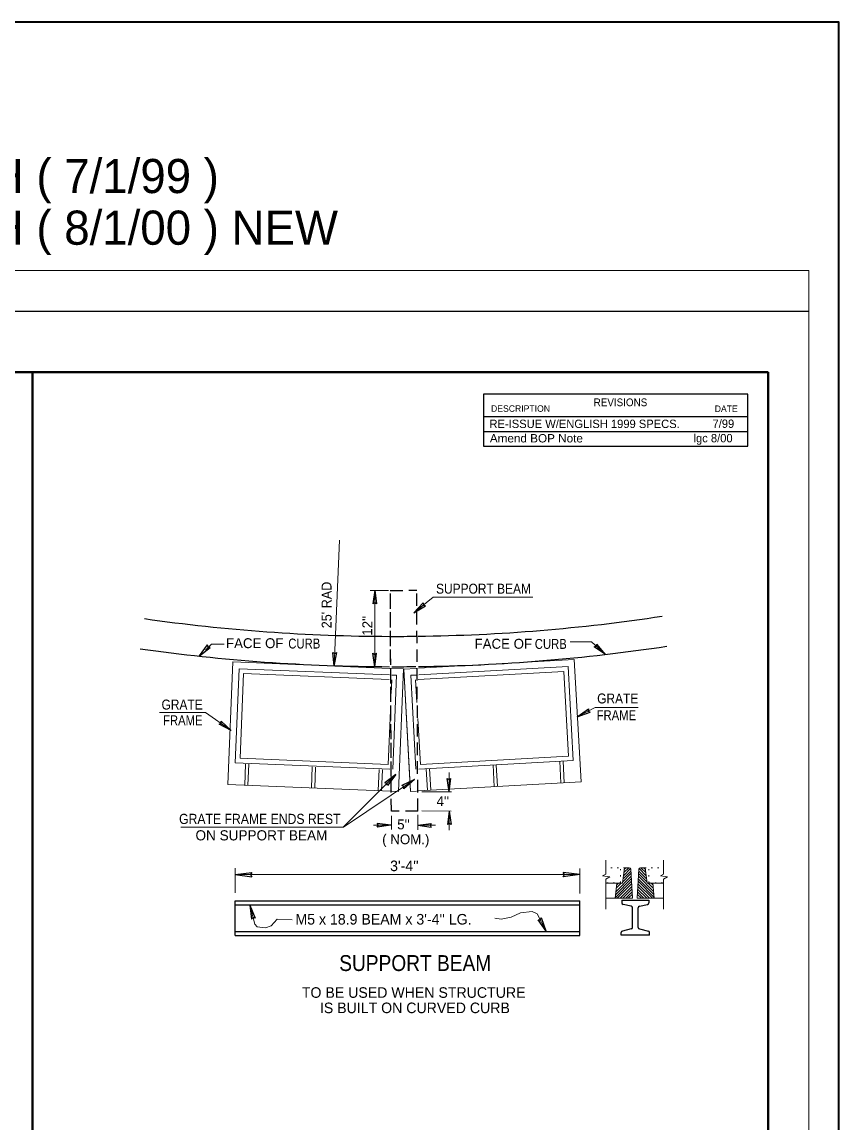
# Model space of a CAD drawing. Extents: x -330 to 37, y -28 to 237.
# Drawn here: x -63.9 to 36.8, y 101.5 to 237 of the extents above; entities that cross this region are included whole.
import ezdxf

# ---------------------------------------------------------------- set-up
doc = ezdxf.new("R2010")
doc.units = 0
doc.header["$LTSCALE"] = 0.51
doc.linetypes.add('DOTTED', pattern=[1.5, 0.3, -1.2])
doc.linetypes.add('MEDIUM_DASHED', pattern=[4.5, 3, -1.5])
doc.layers.add('1', color=7, linetype='Continuous', lineweight=25)
doc.layers.add('25', color=7, linetype='Continuous', lineweight=25)

msp = doc.modelspace()

# ---------------------------------------------------------------- linework, layer by layer
at = {"layer": '1', "lineweight": 13}
for p, q in [((-326.958, 206.4381), (33.0294, 206.4381)), ((33.0294, -23.5537), (33.0294, 206.4381)), ((-25.3994, 157.7651), (-24.7616, 173.2604)), ((-25.3994, 157.7651), (-24.7616, 173.2604)), ((-20.9804, 167.0813), (-18.7297, 167.0813)), ((-20.9804, 167.0813), (-18.7297, 167.0813)), ((-20.4195, 157.6667), (-20.4139, 167.0851)), ((-20.4195, 157.6667), (-20.4139, 167.0851)), ((-15.0122, 157.497), (4.1612, 158.5653)), ((-15.0122, 157.497), (4.1612, 158.5653)), ((4.1612, 158.5653), (5.0004, 143.5067)), ((4.1612, 158.5653), (5.0004, 143.5067)), ((-38.5107, 143.2098), (-37.8903, 158.2792)), ((-38.5107, 143.2098), (-37.8903, 158.2792)), ((-37.8903, 158.2792), (-18.5646, 157.4837)), ((-37.8903, 158.2792), (-18.5646, 157.4837)), ((-37.5857, 145.8639), (-37.1092, 157.4307)), ((-37.5857, 145.8639), (-37.1092, 157.4307)), ((-37.1092, 157.4307), (-18.5918, 156.6677)), ((-37.1092, 157.4307), (-18.5918, 156.6677)), ((-18.3759, 157.476), (-16.8749, 157.4142)), ((-18.3759, 157.476), (-16.8749, 157.4142)), ((-16.8749, 157.4142), (-17.4947, 142.3451)), ((-16.8749, 157.4142), (-17.4947, 142.3451)), ((-16.8396, 157.3953), (-15.3149, 157.4802)), ((-16.8396, 157.3953), (-15.3149, 157.4802)), ((-16.001, 142.3366), (-16.8396, 157.3953)), ((-16.0758, 143.6803), (-16.8396, 157.3953)), ((-14.9852, 156.6809), (3.3918, 157.7047)), ((-14.9852, 156.6809), (3.3918, 157.7047)), ((-18.317, 156.0857), (-18.3863, 154.3993)), ((-18.317, 156.0857), (-18.3863, 154.3993)), ((-18.3202, 156.6566), (-17.7231, 156.632)), ((-18.3202, 156.6566), (-17.7231, 156.632)), ((-17.7231, 156.632), (-18.1997, 145.0652)), ((-17.7231, 156.632), (-18.1997, 145.0652)), ((-15.9802, 156.6254), (-15.3135, 156.6627)), ((-15.9802, 156.6254), (-15.3135, 156.6627)), ((-15.3362, 145.0674), (-15.9802, 156.6254)), ((-15.3362, 145.0674), (-15.9802, 156.6254)), ((-15.2218, 153.2733), (-15.3785, 156.0879)), ((-15.2218, 153.2733), (-15.3785, 156.0879)), ((-18.4721, 152.3163), (-18.7461, 145.6598)), ((-18.4721, 152.3163), (-18.7461, 145.6598)), ((-14.7981, 145.6693), (-15.1117, 151.2991)), ((-14.7981, 145.6693), (-15.1117, 151.2991)), ((-18.7461, 145.6598), (-36.9914, 146.411)), ((-18.7461, 145.6598), (-36.9914, 146.411)), ((3.4345, 146.685), (-14.7981, 145.6693)), ((3.4345, 146.685), (-14.7981, 145.6693)), ((-18.5642, 145.0803), (-37.5857, 145.8639)), ((-18.5642, 145.0803), (-37.5857, 145.8639)), ((-36.4337, 143.1238), (-36.328, 145.6959)), ((-36.4337, 143.1238), (-36.328, 145.6959)), ((-36.0271, 143.1068), (-35.9212, 145.6788)), ((-36.0271, 143.1068), (-35.9212, 145.6788)), ((-28.2077, 142.7846), (-28.1017, 145.3566)), ((-28.2077, 142.7846), (-28.1017, 145.3566)), ((-27.8009, 142.7676), (-27.6952, 145.3396)), ((-27.8009, 142.7676), (-27.6952, 145.3396)), ((-19.9815, 142.4453), (-19.8757, 145.0175)), ((-19.9815, 142.4453), (-19.8757, 145.0175)), ((-19.5748, 142.4282), (-19.4689, 145.0004)), ((-19.5748, 142.4282), (-19.4689, 145.0004)), ((-13.9252, 142.4516), (-14.0744, 145.1378)), ((-13.9252, 142.4516), (-14.0744, 145.1378)), ((-13.5185, 142.4735), (-13.6677, 145.1596)), ((-13.5185, 142.4735), (-13.6677, 145.1596)), ((-5.7041, 142.9071), (-5.8533, 145.5932)), ((-5.7041, 142.9071), (-5.8533, 145.5932)), ((-5.2973, 142.9288), (-5.4467, 145.6152)), ((-5.2973, 142.9288), (-5.4467, 145.6152)), ((2.517, 143.3625), (2.3678, 146.0486)), ((2.517, 143.3625), (2.3678, 146.0486)), ((2.9237, 143.3843), (2.7745, 146.0705)), ((2.9237, 143.3843), (2.7745, 146.0705)), ((-24.279, 137.9572), (-15.5322, 143.8057)), ((-17.8059, 144.4377), (-24.256, 137.9802)), ((-11.266, 142.2738), (-11.2626, 144.6482)), ((-11.266, 142.2738), (-11.2626, 144.6482)), ((-18.4841, 142.3858), (-38.5107, 143.2098)), ((-18.4841, 142.3858), (-38.5107, 143.2098)), ((-17.4947, 142.3451), (-18.2933, 142.378)), ((-17.4947, 142.3451), (-18.2933, 142.378)), ((-16.001, 142.3366), (-16.0508, 143.2304)), ((-15.258, 142.378), (-16.001, 142.3366)), ((-15.258, 142.378), (-16.001, 142.3366)), ((5.0004, 143.5067), (-15.0083, 142.3918)), ((5.0004, 143.5067), (-15.0083, 142.3918)), ((-14.6308, 142.2707), (-10.9687, 142.274)), ((-14.6308, 142.2707), (-10.9687, 142.274)), ((-14.6036, 139.9344), (-11.016, 139.9293)), ((-14.6036, 139.9344), (-11.016, 139.9293)), ((-11.2346, 137.5525), (-11.2312, 139.9297)), ((-11.2346, 137.5525), (-11.2312, 139.9297)), ((-18.3657, 139.3347), (-18.3657, 137.6598)), ((-18.3657, 139.3347), (-18.3657, 137.6598)), ((-15.1091, 139.4714), (-15.1091, 137.6285)), ((-15.1091, 139.4714), (-15.1091, 137.6285)), ((-44.3052, 137.9572), (-24.279, 137.9572)), ((-18.4325, 138.1792), (-20.556, 138.1792)), ((-18.4325, 138.1792), (-20.556, 138.1792)), ((-15.1146, 138.1792), (-12.9287, 138.1792)), ((-15.1146, 138.1792), (-12.9287, 138.1792)), ((-37.5987, 129.8737), (-37.5987, 132.8998)), ((-37.5987, 129.8737), (-37.5987, 132.8998)), ((4.8451, 129.7744), (4.8451, 132.8496)), ((4.8451, 129.7744), (4.8451, 132.8496)), ((8.0415, 132.1555), (8.0415, 133.8659)), ((11.0832, 132.8388), (10.2139, 131.9693)), ((10.8631, 132.9544), (10.2699, 132.3612)), ((10.5272, 132.9544), (10.326, 132.7533)), ((11.1002, 132.7769), (11.3383, 129.1901)), ((12.1184, 132.7769), (11.8803, 129.1901)), ((12.1354, 132.8388), (13.0047, 131.9693)), ((12.3556, 132.9544), (12.9488, 132.3612)), ((12.6915, 132.9544), (12.8927, 132.7533)), ((15.1587, 132.1555), (15.1587, 133.8659)), ((-37.5987, 132.102), (4.8451, 132.102)), ((8.0415, 127.8522), (8.0415, 131.5486)), ((11.179, 131.5909), (9.2561, 129.6679)), ((11.1581, 131.9059), (9.2933, 130.041)), ((11.1372, 132.2209), (10.1017, 131.1854)), ((11.1162, 132.5359), (10.1578, 131.5774)), ((12.0397, 131.5909), (13.9626, 129.6679)), ((12.0606, 131.9059), (13.9254, 130.041)), ((12.0814, 132.2209), (13.1169, 131.1854)), ((12.1024, 132.5359), (13.0608, 131.5774)), ((15.1587, 127.8522), (15.1587, 131.5486)), ((9.2084, 129.1901), (9.3918, 131.0307)), ((11.1999, 131.2759), (9.2189, 129.2949)), ((9.9471, 131.0307), (9.3304, 130.4141)), ((9.6113, 131.0307), (9.3676, 130.7871)), ((11.2207, 130.9609), (9.4499, 129.1901)), ((11.2417, 130.646), (9.7858, 129.1901)), ((11.2626, 130.331), (10.1217, 129.1901)), ((11.9561, 130.331), (13.097, 129.1901)), ((11.977, 130.646), (13.4328, 129.1901)), ((11.9979, 130.9609), (13.7687, 129.1901)), ((12.0187, 131.2759), (13.9997, 129.2949)), ((13.2716, 131.0307), (13.8882, 130.4141)), ((13.6074, 131.0307), (13.8511, 130.7871)), ((14.0102, 129.1901), (13.8269, 131.0307)), ((11.3383, 129.1901), (8.0416, 129.1901)), ((11.2365, 129.9458), (10.5543, 129.2637)), ((11.3044, 129.7011), (10.7934, 129.1901)), ((11.8803, 129.1901), (15.1587, 129.1901)), ((11.9142, 129.7011), (12.4253, 129.1901)), ((11.9822, 129.9458), (12.6643, 129.2637))]:
    msp.add_line(p, q, dxfattribs=at)
at = {"layer": '1', "lineweight": 40}
for p, q in [((-296.9591, 193.9388), (28.0293, 193.9388)), ((-62.5634, -11.0541), (-62.5634, 193.9388)), ((28.0293, -11.0541), (28.0293, 193.9388))]:
    msp.add_line(p, q, dxfattribs=at)
at = {"layer": '1'}
for p, q in [((-20.4147, 167.0847), (-20.6446, 165.4189)), ((-20.4147, 167.0847), (-20.6446, 165.4189)), ((-20.4147, 167.0847), (-20.1867, 165.4186)), ((-20.4147, 167.0847), (-20.1867, 165.4186)), ((-15.5881, 164.3047), (-14.444, 165.5373)), ((-15.5881, 164.3047), (-14.444, 165.5373)), ((-15.5881, 164.3047), (-14.1539, 165.1831)), ((-15.5881, 164.3047), (-14.1539, 165.1831)), ((-42.0097, 159.0198), (-40.9939, 160.3601)), ((-42.0097, 159.0198), (-40.9939, 160.3601)), ((-42.0097, 159.0198), (-40.6701, 160.0364)), ((-42.0097, 159.0198), (-40.6701, 160.0364)), ((8.0089, 159.1902), (6.6177, 160.135)), ((8.0089, 159.1902), (6.6177, 160.135)), ((8.0089, 159.1902), (6.9241, 160.4752)), ((8.0089, 159.1902), (6.9241, 160.4752)), ((-25.3986, 157.7654), (-25.5587, 159.4394)), ((-25.3986, 157.7654), (-25.5587, 159.4394)), ((-25.3986, 157.7654), (-25.1013, 159.4206)), ((-25.3986, 157.7654), (-25.1013, 159.4206)), ((-20.4187, 157.667), (-20.6467, 159.3332)), ((-20.4187, 157.667), (-20.6467, 159.3332)), ((-20.4187, 157.667), (-20.1888, 159.3329)), ((-20.4187, 157.667), (-20.1888, 159.3329)), ((4.5276, 151.4984), (5.8907, 152.4833)), ((4.5276, 151.4984), (5.8907, 152.4833)), ((4.5276, 151.4984), (6.1057, 152.0792)), ((4.5276, 151.4984), (6.1057, 152.0792)), ((-38.0796, 149.8261), (-39.5726, 150.6003)), ((-38.0796, 149.8261), (-39.5726, 150.6003)), ((-38.0796, 149.8261), (-39.3083, 150.9743)), ((-38.0796, 149.8261), (-39.3083, 150.9743)), ((-17.8059, 144.4377), (-19.175, 143.3982)), ((-17.8059, 144.4377), (-19.175, 143.3982)), ((-17.8059, 144.4377), (-18.8438, 143.0675)), ((-17.8059, 144.4377), (-18.8438, 143.0675)), ((-15.5322, 143.8057), (-17.078, 143.0537)), ((-15.5322, 143.8057), (-16.8178, 142.6646)), ((-11.2652, 142.2741), (-11.4917, 143.9405)), ((-11.2652, 142.2741), (-11.4917, 143.9405)), ((-11.2652, 142.2741), (-11.0338, 143.9398)), ((-11.2652, 142.2741), (-11.0338, 143.9398)), ((-11.2321, 139.9293), (-11.4633, 138.2637)), ((-11.2321, 139.9293), (-11.4633, 138.2637)), ((-11.2321, 139.9293), (-11.0055, 138.263)), ((-11.2321, 139.9293), (-11.0055, 138.263)), ((-18.4328, 138.18), (-20.0988, 138.4089)), ((-18.4328, 138.18), (-20.0988, 138.4089)), ((-15.1143, 138.1784), (-13.4482, 138.4073)), ((-15.1143, 138.1784), (-13.4482, 138.4073)), ((-18.4328, 138.18), (-20.0988, 137.9511)), ((-18.4328, 138.18), (-20.0988, 137.9511)), ((-15.1143, 138.1784), (-13.4482, 137.9495)), ((-15.1143, 138.1784), (-13.4482, 137.9495)), ((-37.5987, 132.102), (-35.5552, 132.3828)), ((-37.5987, 132.102), (-35.5552, 131.8212)), ((4.8451, 132.102), (2.8015, 132.3828)), ((4.8451, 132.102), (2.8015, 131.8212)), ((-37.5987, 128.8593), (4.8451, 128.8593)), ((-37.5987, 124.625), (-37.5987, 128.8593)), ((-37.5987, 128.8593), (4.8451, 128.8593)), ((-37.5987, 124.625), (-37.5987, 128.8593)), ((4.8451, 124.625), (4.8451, 128.8593)), ((4.8451, 124.625), (4.8451, 128.8593)), ((10.0157, 128.9524), (10.0157, 128.6351)), ((-37.5987, 128.4004), (4.8451, 128.4004)), ((-37.5987, 128.4004), (4.8451, 128.4004)), ((-35.7819, 128.3429), (-35.1418, 126.7475)), ((-35.7819, 128.3429), (-35.5958, 126.634)), ((10.0157, 128.6163), (10.0157, 128.6351)), ((11.1719, 128.2001), (10.1656, 128.4287)), ((11.3249, 125.5983), (11.3249, 128.0059)), ((12.0302, 125.5984), (12.0302, 128.0059)), ((12.1769, 128.2001), (13.1833, 128.4287)), ((13.3332, 128.6163), (13.3332, 128.6351)), ((0.7037, 125.1553), (-0.3058, 126.5467)), ((0.7037, 125.1553), (0.1068, 126.7674)), ((-37.5987, 125.0839), (4.8451, 125.0839)), ((-37.5987, 125.0839), (4.8451, 125.0839)), ((9.9262, 124.6582), (9.9262, 124.9737)), ((13.429, 124.6582), (9.9262, 124.6582)), ((11.1752, 125.4107), (10.076, 125.1612)), ((12.18, 125.4109), (13.2791, 125.1612)), ((13.429, 124.6582), (13.429, 124.9736)), ((-37.5987, 124.625), (4.8451, 124.625)), ((-37.5987, 124.625), (4.8451, 124.625))]:
    msp.add_line(p, q, dxfattribs=at)
at = {"layer": '1', "linetype": 'MEDIUM_DASHED'}
for p, q in [((-18.4969, 167.0768), (-15.2362, 167.0913)), ((-18.4969, 167.0768), (-15.2362, 167.0913)), ((-18.3717, 139.9099), (-18.4969, 167.0768)), ((-18.3912, 144.1638), (-18.4969, 167.0768)), ((-15.111, 139.9249), (-15.2362, 167.0913)), ((-15.111, 139.9249), (-15.2362, 167.0913)), ((-18.3717, 139.9099), (-18.3883, 143.5254)), ((-15.111, 139.9249), (-18.3717, 139.9099)), ((-15.111, 139.9249), (-18.3717, 139.9099))]:
    msp.add_line(p, q, dxfattribs=at)
at = {"layer": '1', "linetype": 'DOTTED', "lineweight": 13}
for p, q in [((10.3547, 132.9544), (8.0416, 132.9544)), ((9.8622, 131.0992), (9.8622, 132.9544)), ((12.8639, 132.9544), (15.1586, 132.9544)), ((13.3379, 131.0992), (13.3379, 132.9544)), ((9.8622, 131.0992), (8.0416, 131.0992)), ((13.3379, 131.0992), (15.1586, 131.0992))]:
    msp.add_line(p, q, dxfattribs=at)
at = {"layer": '1', "lineweight": 35}
msp.add_lwpolyline([(-329.8272, -27.9305), (36.7526, -27.9305), (36.7526, 237.0166), (-329.8272, 237.0166)], close=True, dxfattribs=at)
at = {"layer": '1'}
for points in [[(-311.9585, -18.5536), (-311.9585, 201.4384), (33.0294, 201.4384)], [(-20.1867, 165.4186), (-20.418, 165.5477), (-20.6446, 165.4189)], [(-20.1867, 165.4186), (-20.418, 165.5477), (-20.6446, 165.4189)], [(-14.444, 165.5373), (-14.3972, 165.2767), (-14.1539, 165.1831)], [(-14.444, 165.5373), (-14.3972, 165.2767), (-14.1539, 165.1831)], [(-40.6701, 160.0364), (-40.9247, 160.1087), (-40.9939, 160.3601)], [(-40.6701, 160.0364), (-40.9247, 160.1087), (-40.9939, 160.3601)], [(6.6177, 160.135), (6.8682, 160.2206), (6.9241, 160.4752)], [(6.6177, 160.135), (6.8682, 160.2206), (6.9241, 160.4752)], [(-25.5587, 159.4394), (-25.3329, 159.3011), (-25.1013, 159.4206)], [(-25.5587, 159.4394), (-25.3329, 159.3011), (-25.1013, 159.4206)], [(-20.6467, 159.3332), (-20.4154, 159.2042), (-20.1888, 159.3329)], [(-20.6467, 159.3332), (-20.4154, 159.2042), (-20.1888, 159.3329)], [(5.8907, 152.4833), (5.8856, 152.2185), (6.1057, 152.0792)], [(5.8907, 152.4833), (5.8856, 152.2185), (6.1057, 152.0792)], [(-39.5726, 150.6003), (-39.3338, 150.7149), (-39.3083, 150.9743)], [(-39.5726, 150.6003), (-39.3338, 150.7149), (-39.3083, 150.9743)], [(-11.4917, 143.9405), (-11.2606, 143.8113), (-11.0338, 143.9398)], [(-11.4917, 143.9405), (-11.2606, 143.8113), (-11.0338, 143.9398)], [(-18.8438, 143.0675), (-18.918, 143.3278), (-19.175, 143.3982)], [(-18.8438, 143.0675), (-18.918, 143.3278), (-19.175, 143.3982)], [(-16.8178, 142.6646), (-16.8397, 142.9344), (-17.078, 143.0537)], [(-20.0988, 137.9511), (-19.97, 138.1824), (-20.0988, 138.4089)], [(-20.0988, 137.9511), (-19.97, 138.1824), (-20.0988, 138.4089)], [(-13.4482, 138.4073), (-13.5771, 138.176), (-13.4482, 137.9495)], [(-13.4482, 138.4073), (-13.5771, 138.176), (-13.4482, 137.9495)], [(-11.0055, 138.263), (-11.2366, 138.3922), (-11.4633, 138.2637)], [(-11.0055, 138.263), (-11.2366, 138.3922), (-11.4633, 138.2637)], [(-35.5552, 132.3828), (-35.7133, 132.0991), (-35.5552, 131.8212)], [(2.8015, 131.8212), (2.9596, 132.1049), (2.8015, 132.3828)], [(10.0157, 128.9524), (13.3332, 128.9524), (13.3332, 128.6351)], [(-35.1418, 126.7475), (-35.4032, 126.818), (-35.5958, 126.634)], [(-0.3058, 126.5467), (-0.0352, 126.542), (0.1068, 126.7674)]]:
    msp.add_lwpolyline(points, dxfattribs=at)
at = {"layer": '1', "lineweight": 13}
for points in [[(-15.5888, 164.3052), (-13.2088, 166.2537), (-0.9408, 166.2537)], [(-15.5888, 164.3052), (-13.2088, 166.2537), (-0.9408, 166.2537)], [(-41.2498, 159.7116), (-40.4995, 160.4622), (-38.9678, 160.4622)], [(-41.2498, 159.7116), (-40.4995, 160.4622), (-38.9678, 160.4622)], [(3.6519, 160.7587), (6.2659, 160.7587), (8.0086, 159.1894)], [(3.6519, 160.7587), (6.2659, 160.7587), (8.0086, 159.1894)], [(3.3918, 157.7047), (4.0358, 146.1468), (-14.9804, 145.0872)], [(3.3918, 157.7047), (4.0358, 146.1468), (-14.9804, 145.0872)], [(-36.9914, 146.411), (-36.5622, 156.8369), (-18.6473, 156.0993)], [(-36.9914, 146.411), (-36.5622, 156.8369), (-18.6473, 156.0993)], [(-15.0671, 156.1053), (2.8542, 157.1037), (3.4345, 146.685)], [(-15.0671, 156.1053), (2.8542, 157.1037), (3.4345, 146.685)], [(-46.9391, 152.0569), (-41.2393, 152.0569), (-38.0798, 149.8252)], [(-46.9391, 152.0569), (-41.2393, 152.0569), (-38.0798, 149.8252)], [(4.5269, 151.499), (6.7106, 152.6613), (12.0162, 152.6613)], [(4.5269, 151.499), (6.7106, 152.6613), (12.0162, 152.6613)], [(8.0415, 131.0307), (10.0797, 131.0307), (10.3547, 132.9544), (10.9108, 132.9544)], [(15.1587, 131.0307), (13.139, 131.0307), (12.8639, 132.9544), (12.3079, 132.9544)], [(8.0415, 132.1555), (7.637, 131.9349), (8.5198, 131.8246), (8.0415, 131.5486)], [(15.1587, 132.1555), (14.7542, 131.9349), (15.6369, 131.8246), (15.1587, 131.5486)], [(-35.7819, 128.3429), (-35.1934, 125.989), (-34.8992, 125.6947), (-33.8693, 125.5477), (-33.1827, 125.7928), (-32.4472, 126.6265), (-30.5837, 126.5284)], [(-5.6223, 126.7246), (-4.8377, 126.6265), (-3.6117, 126.8717), (-2.4838, 127.4112), (-1.0126, 127.5583), (-0.4242, 127.2641), (0.7037, 125.1553)]]:
    msp.add_lwpolyline(points, dxfattribs=at)
at = {"layer": '1'}
for centre, radius, start, end in [((-17.9279, 380.8045), 219.3859, 261.91666, 269.82665), ((-17.9279, 380.8045), 219.3859, 261.91666, 269.82665), ((-17.9279, 380.8045), 219.3859, 270.73274, 278.62809), ((-17.9279, 380.8045), 219.3859, 270.73274, 278.62809), ((-17.9279, 380.8045), 219.3859, 269.88367, 270.69689), ((-17.9279, 380.8045), 219.3859, 269.88367, 270.69689), ((-17.9279, 380.8045), 223.1182, 261.91666, 269.82947), ((-17.9279, 380.8045), 223.1182, 261.91666, 269.82947), ((-17.9279, 380.8045), 223.1182, 270.74176, 278.62809), ((-17.9279, 380.8045), 223.1182, 270.74176, 278.62809), ((-17.9279, 380.8045), 223.1182, 269.89963, 270.65747), ((-17.9279, 380.8045), 223.1182, 269.89963, 270.65747), ((10.2081, 128.6162), 0.1924, 180, 257.20626), ((11.1294, 128.0124), 0.1924, 0, 77.21203), ((12.2195, 128.0125), 0.1924, 102.79617, 179.18246), ((13.1408, 128.6163), 0.1924, 282.77471, 0), ((10.1186, 124.9736), 0.1924, 102.78437, 180), ((11.1325, 125.5984), 0.1924, 282.81642, 0), ((12.2226, 125.5984), 0.1924, 180, 257.20851), ((13.2365, 124.9736), 0.1924, 0, 77.23603)]:
    msp.add_arc(centre, radius, start, end, dxfattribs=at)
at = {"layer": '1', "lineweight": 13}
for centre, start, end in [((10.9107, 132.7644), 3.79835, 90), ((12.308, 132.7644), 90, 176.20165)]:
    msp.add_arc(centre, 0.19, start, end, dxfattribs=at)
at = {"layer": '25'}
for p, q in [((-7.0408, 188.4867), (25.5049, 188.4867)), ((-7.0408, 186.6285), (25.5109, 186.6285)), ((-7.0408, 184.8057), (25.5109, 184.8057))]:
    msp.add_line(p, q, dxfattribs=at)
msp.add_lwpolyline([(25.5109, 184.8057), (25.5109, 191.2348), (-7.0408, 191.2348), (-7.0408, 184.8057)], dxfattribs=at)

# ---------------------------------------------------------------- texts
at = {"layer": '1'}
for s, height, p in [('( p. R-95E ) STORM SEWER INLET FRAMES - ( SSIF-3-00E ) - FINAL ENGLISH ( 7/1/99 )', 4.2, (-267.4217, 215.9668)), ('( p. R-95E ) STORM SEWER INLET FRAMES - ( SSIF-3-01E ) - FINAL ENGLISH ( 8/1/00 ) NEW ', 4.2, (-267.4217, 209.6103)), ('RE-ISSUE W/ENGLISH 1999 SPECS.      ', 1.027, (-6.2891, 187.0584)), ('7/99 ', 1.027, (21.1773, 187.0747)), ('lgc 8/00 ', 1.027, (18.8421, 185.2987)), ('FACE OF', 1.222, (-38.7323, 159.9682)), ('FACE OF', 1.222, (-38.7323, 159.9682)), ('FACE OF', 1.222, (-8.1233, 159.8942)), ('FACE OF', 1.222, (-8.1233, 159.8942)), ('ON SUPPORT BEAM', 1.249, (-42.4881, 136.3121)), ("3'-4''", 1.301, (-18.5224, 132.5296)), ("M5 x 18.9 BEAM x 3'-4'' LG.", 1.301, (-30.1821, 125.9573)), ('TO BE USED WHEN STRUCTURE', 1.301, (-29.3922, 116.942)), ('TO BE USED WHEN STRUCTURE', 1.301, (-29.3922, 116.942)), ('IS BUILT ON CURVED CURB', 1.301, (-27.1675, 115.0549)), ('IS BUILT ON CURVED CURB', 1.301, (-27.1675, 115.0549))]:
    msp.add_text(s, height=height, dxfattribs=at).set_placement(p)
for s, height, width, p in [('Amend BOP Note   ', 1.027, 1.05, (-6.2424, 185.2823)), ('SUPPORT BEAM', 1.222, 0.9, (-12.8679, 166.6759)), ('SUPPORT BEAM', 1.222, 0.9, (-12.8679, 166.6759)), ('CURB', 1.222, 0.85, (-31.0597, 159.9247)), ('CURB', 1.222, 0.85, (-31.0597, 159.9247)), ('CURB', 1.222, 0.85, (-0.7057, 159.8757)), ('CURB', 1.222, 0.85, (-0.7057, 159.8757)), ('GRATE ', 1.222, 0.9, (-46.6701, 152.4157)), ('GRATE ', 1.222, 0.9, (-46.6701, 152.4157)), ('GRATE ', 1.222, 0.9, (6.9712, 153.1663)), ('GRATE ', 1.222, 0.9, (6.9712, 153.1663)), ('FRAME', 1.222, 0.85, (6.9087, 151.1019)), ('FRAME', 1.222, 0.85, (6.9087, 151.1019)), ('FRAME', 1.222, 0.85, (-46.4826, 150.4762)), ('FRAME', 1.222, 0.85, (-46.4826, 150.4762)), ('GRATE FRAME ENDS REST', 1.249, 0.9, (-44.5091, 138.3331)), ('SUPPORT BEAM', 1.957, 0.9, (-24.789, 120.2394)), ('SUPPORT BEAM', 1.957, 0.9, (-24.789, 120.2394))]:
    msp.add_text(s, height=height, dxfattribs=dict(at, width=width)).set_placement(p)
at = {"layer": '1', "width": 0.95}
msp.add_text("25' RAD", height=1.222, rotation=90, dxfattribs=at).set_placement((-25.735, 162.4156))
at = {"layer": '1'}
for s, rotation, p in [("12''", 89.609, (-20.7315, 161.4939)), ("4''", 359.609, (-12.8063, 140.5355)), ("5''", 359.609, (-17.6522, 137.674)), ('( NOM.)', 359.609, (-19.5, 135.8614)), ('( NOM.)', 359.609, (-19.5, 135.8614))]:
    msp.add_text(s, height=1.222, rotation=rotation, dxfattribs=at).set_placement(p)
at = {"layer": '25'}
for s, p in [('DESCRIPTION', (-6.0959, 189.0543)), ('DATE', (21.4488, 189.0358))]:
    msp.add_text(s, height=0.7946, dxfattribs=at).set_placement(p)
at = {"layer": '25', "width": 0.95}
msp.add_text('REVISIONS', height=0.9535, dxfattribs=at).set_placement((6.5442, 189.7409))

doc.saveas('drawing.dxf')
